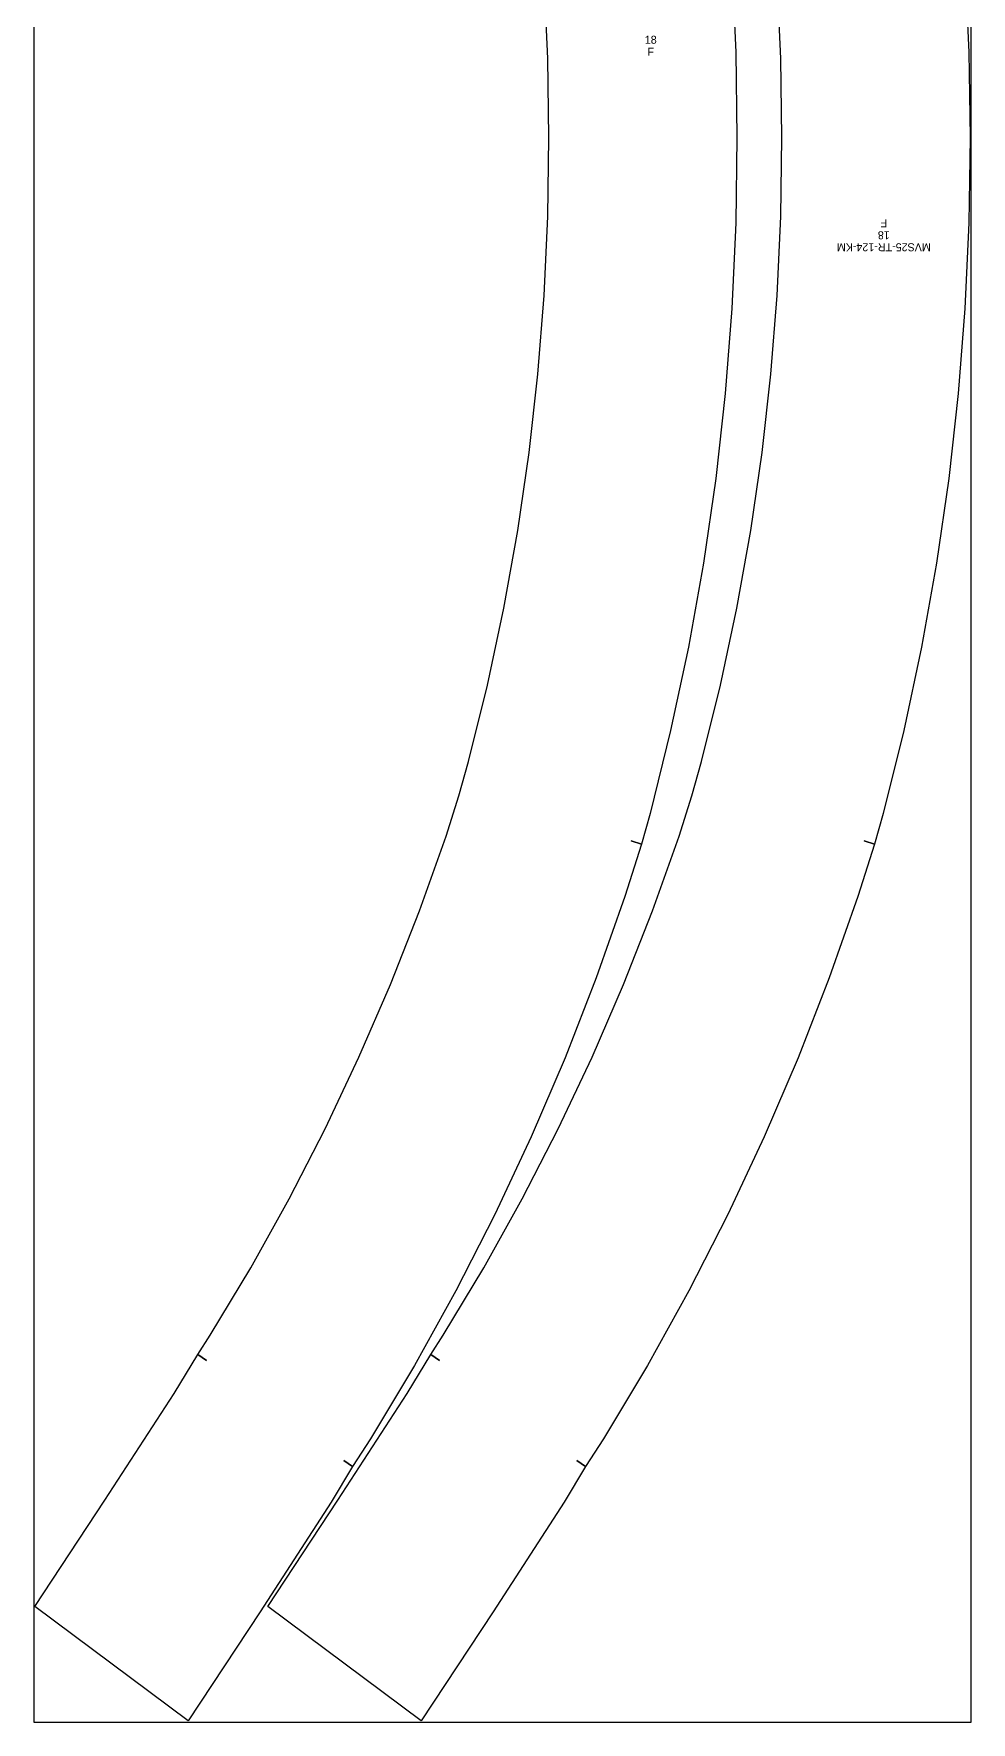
# Model space of a CAD drawing. Header units: centimetres. Extents: x 0 to 37, y 0 to 135.
# Drawn here: x 0 to 37.3, y 0 to 67.1 of the extents above; entities that cross this region are included whole.
import ezdxf
from ezdxf.enums import TextEntityAlignment as Align

# ---------------------------------------------------------------- set-up
doc = ezdxf.new("R2010")
doc.units = ezdxf.units.CM

msp = doc.modelspace()

# ---------------------------------------------------------------- linework, layer by layer
at = {"layer": 'T001L001'}
for points in [[(0, 0), (37.254179, 0), (37.254179, 130.997958), (0, 130.997958), (0, 0)], [(27.74442, 69.756019), (27.9019, 66.360039), (27.94508, 62.969139), (27.9019, 59.575699), (27.74442, 56.179719), (27.47772, 52.793899), (27.1018, 49.418239), (26.61412, 46.060359), (26.01468, 42.720259), (25.30856, 39.403019), (24.49576, 36.113719), (24.14778, 34.884359), (23.74646, 35.016439), (24.14778, 34.884359), (23.49246, 32.80918), (22.35454, 29.58338), (21.11248, 26.40076), (19.76628, 23.26386), (18.31848, 20.1803), (16.77162, 17.14754), (15.1257, 14.1732), (13.38326, 11.26236), (12.67206, 10.15746), (12.319, 10.39876), (12.67206, 10.15746), (11.81608, 8.74268), (8.99668, 4.38658), (6.14172, 0.05334), (0.04572, 4.5974), (2.82956, 8.81888), (5.5753, 13.06576), (6.51764, 14.6177), (6.86816, 14.3764), (6.51764, 14.6177), (7.00786, 15.37716), (8.6233, 18.05686), (10.1473, 20.79498), (11.5824, 23.5839), (12.92352, 26.42362), (14.1732, 29.3116), (15.32636, 32.24276), (16.383, 35.212019), (16.89608, 36.814759), (17.27962, 38.171119), (18.03146, 41.208959), (18.68424, 44.269659), (19.23542, 47.350679), (19.68754, 50.452019), (20.03552, 53.568599), (20.2819, 56.692799), (20.42668, 59.827159), (20.46986, 62.969139)], [(37.005259, 69.756019), (37.160199, 66.360039), (37.205919, 62.966599), (37.160199, 59.575699), (37.005259, 56.179719), (36.738559, 52.793899), (36.360099, 49.418239), (35.872419, 46.057819), (35.275519, 42.720259), (34.569399, 39.403019), (33.754059, 36.113719), (33.406079, 34.884359), (33.00476, 35.016439), (33.406079, 34.884359), (32.75076, 32.80918), (31.61284, 29.58338), (30.37078, 26.40076), (29.02458, 23.26386), (27.57678, 20.1803), (26.02992, 17.14754), (24.384, 14.1732), (22.6441, 11.26236), (21.93036, 10.15746), (21.57984, 10.39876), (21.93036, 10.15746), (21.07438, 8.74268), (18.25498, 4.38404), (15.40002, 0.05334), (9.30656, 4.5974), (12.08786, 8.81888), (14.83614, 13.06576), (15.77594, 14.6177), (16.129, 14.37386), (15.77594, 14.6177), (16.2687, 15.37716), (17.8816, 18.05686), (19.4056, 20.79244), (20.8407, 23.5839), (22.18436, 26.42362), (23.4315, 29.3116), (24.5872, 32.24276), (25.64384, 35.212019), (26.15438, 36.814759), (26.53792, 38.171119), (27.28976, 41.206419), (27.94254, 44.269659), (28.49626, 47.350679), (28.94584, 50.452019), (29.29636, 53.568599), (29.54274, 56.692799), (29.68752, 59.827159), (29.7307, 62.966599)], [(20.46986, 62.969139), (20.42668, 66.108579), (20.2819, 69.242939)], [(29.7307, 62.966599), (29.68752, 66.108579), (29.54274, 69.242939)]]:
    msp.add_lwpolyline(points, dxfattribs=at)

# ---------------------------------------------------------------- texts
at = {"layer": 'ABC'}
for s, p in [('18', (24.51862, 66.852799)), ('F', (24.51862, 66.375279))]:
    msp.add_text(s, height=0.318, dxfattribs=at).set_placement(p, align=Align.MIDDLE_CENTER)
for s, p in [('F', (33.779459, 59.560459)), ('18', (33.779459, 59.082939)), ('MVS25-TR-124-KM', (33.779459, 58.607959))]:
    msp.add_text(s, height=0.318, rotation=180, dxfattribs=at).set_placement(p, align=Align.MIDDLE_CENTER)

doc.saveas('drawing.dxf')
